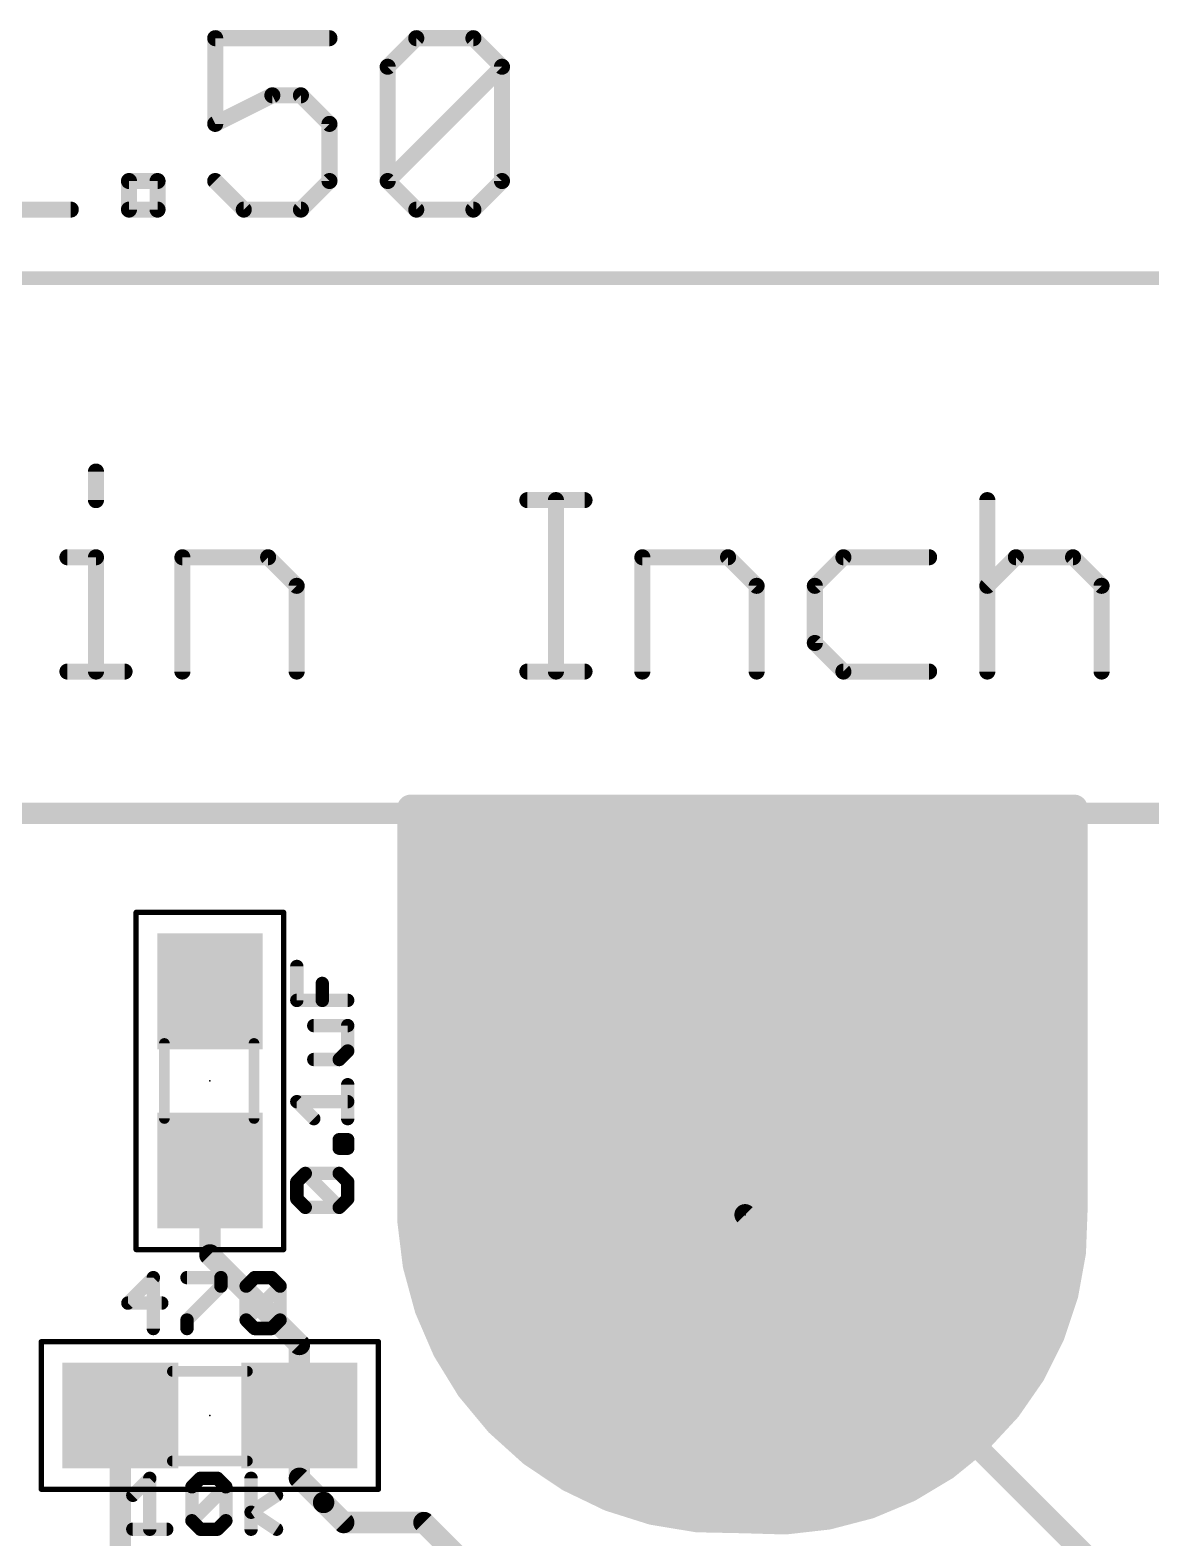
# Model space of a CAD drawing. Extents: x -41 to 92, y -75 to 33.
# Drawn here: x 17.34 to 27.98, y 18.52 to 32.83 of the extents above; entities that cross this region are included whole.
import ezdxf

# ---------------------------------------------------------------- set-up
doc = ezdxf.new("R2010")
doc.units = 0
for name, color, linetype in [('1', 12, 'CONTINUOUS'), ('16', 132, 'CONTINUOUS'), ('17', 110, 'CONTINUOUS'), ('20', 31, 'CONTINUOUS'), ('23', 53, 'CONTINUOUS'), ('27', 253, 'CONTINUOUS'), ('30', 253, 'CONTINUOUS'), ('39', 12, 'CONTINUOUS'), ('47', 253, 'CONTINUOUS'), ('51', 53, 'CONTINUOUS')]:
    doc.layers.add(name, color=color, linetype=linetype)

# ---------------------------------------------------------------- blocks, each defined once
blk = doc.blocks.new('RECT')
blk.add_solid([(-0.5, -0.5), (0.5, -0.5), (-0.5, 0.5), (0.5, 0.5)])
blk = doc.blocks.new('ROUNDP')
at = {"const_width": 0.5}
blk.add_lwpolyline([(0, -0.25, 1), (0, 0.25, 1), (0, -0.25)], format="xyb", dxfattribs=at)

msp = doc.modelspace()

# ---------------------------------------------------------------- linework, layer by layer
at = {"layer": '1'}
for points, const_width in [([(0, 25.4), (38.1, 25.4)], 0.2032), ([(27.178, 25.4), (21.082, 25.4)], 0.254), ([(21.082, 25.4), (21.082, 21.844)], 0.254), ([(27.178, 21.844), (27.178, 25.4)], 0.254), ([(21.082, 25.146), (27.178, 25.146)], 0.254), ([(21.082, 24.892), (27.178, 24.892)], 0.254), ([(21.082, 24.638), (27.178, 24.638)], 0.254), ([(21.082, 24.384), (27.178, 24.384)], 0.254), ([(21.082, 24.13), (27.178, 24.13)], 0.254), ([(21.082, 23.876), (27.178, 23.876)], 0.254), ([(21.082, 23.622), (27.178, 23.622)], 0.254), ([(21.082, 23.368), (27.178, 23.368)], 0.254), ([(21.082, 23.114), (27.178, 23.114)], 0.254), ([(21.082, 22.86), (27.178, 22.86)], 0.254), ([(21.082, 22.606), (27.178, 22.606)], 0.254), ([(21.082, 22.352), (27.178, 22.352)], 0.254), ([(21.082, 22.098), (27.178, 22.098)], 0.254), ([(19.05, 22.01), (19.05, 21.209)], 0.2032), ([(21.082, 21.844), (21.113, 21.4102)], 0.254), ([(21.082, 21.844), (27.178, 21.844)], 0.254), ([(24.13, 21.844), (24.13, 21.59)], 0.2032), ([(27.147, 21.4102), (27.178, 21.844)], 0.254), ([(21.1002, 21.59), (27.1598, 21.59)], 0.254), ([(24.13, 21.59), (28.5115, 17.2085)], 0.2032), ([(21.113, 21.4102), (21.2055, 20.9853)], 0.254), ([(27.0545, 20.9853), (27.147, 21.4102)], 0.254), ([(21.1292, 21.336), (27.1308, 21.336)], 0.254), ([(19.05, 21.209), (19.9, 20.359)], 0.2032), ([(21.1844, 21.082), (27.0756, 21.082)], 0.254), ([(21.2055, 20.9853), (21.3574, 20.5778)], 0.254), ([(26.9026, 20.5778), (27.0545, 20.9853)], 0.254), ([(21.2641, 20.828), (26.9959, 20.828)], 0.254), ([(21.3574, 20.5778), (21.5659, 20.1961)], 0.254), ([(21.3595, 20.574), (26.9005, 20.574)], 0.254), ([(26.6941, 20.1961), (26.9026, 20.5778)], 0.254), ([(19.9, 20.359), (19.9, 19.685)], 0.2032), ([(21.4982, 20.32), (26.7618, 20.32)], 0.254), ([(21.5659, 20.1961), (21.8265, 19.848)], 0.254), ([(26.4335, 19.848), (26.6941, 20.1961)], 0.254), ([(21.6633, 20.066), (26.5967, 20.066)], 0.254), ([(21.8265, 19.848), (22.134, 19.5405)], 0.254), ([(21.8625, 19.812), (26.3975, 19.812)], 0.254), ([(26.126, 19.5405), (26.4335, 19.848)], 0.254), ([(18.2, 19.685), (18.2, 17.78)], 0.2032), ([(19.9, 19.089), (19.9, 19.685)], 0.2032), ([(22.1165, 19.558), (26.1435, 19.558)], 0.254), ([(22.134, 19.5405), (22.4821, 19.2799)], 0.254), ([(25.7779, 19.2799), (26.126, 19.5405)], 0.254), ([(22.4499, 19.304), (25.8101, 19.304)], 0.254), ([(22.4821, 19.2799), (22.8638, 19.0714)], 0.254), ([(25.3962, 19.0714), (25.7779, 19.2799)], 0.254), ([(20.1295, 18.8595), (19.9, 19.089)], 0.2032), ([(20.1295, 18.8595), (19.9, 19.089)], 0.2032), ([(22.8638, 19.0714), (23.2713, 18.9195)], 0.254), ([(22.9213, 19.05), (25.3387, 19.05)], 0.254), ([(24.9887, 18.9195), (25.3962, 19.0714)], 0.254), ([(23.2713, 18.9195), (23.6962, 18.827)], 0.254), ([(24.5638, 18.827), (24.9887, 18.9195)], 0.254), ([(20.32, 18.669), (20.1295, 18.8595)], 0.2032), ([(23.6962, 18.827), (24.13, 18.796)], 0.254), ([(24.13, 18.796), (24.5638, 18.827)], 0.254), ([(21.082, 18.669), (20.32, 18.669)], 0.2032), ([(21.463, 18.288), (21.082, 18.669)], 0.2032)]:
    msp.add_lwpolyline(points, dxfattribs=dict(at, const_width=const_width))
for points, const_width in [([(21.082, 25.4635, 1), (21.082, 25.3365)], 0.127), ([(21.1455, 25.4, 1), (21.0185, 25.4)], 0.127), ([(27.2415, 25.4, 1), (27.1145, 25.4)], 0.127), ([(27.178, 25.3365, 1), (27.178, 25.4635)], 0.127), ([(21.082, 25.2095, 1), (21.082, 25.0825)], 0.127), ([(27.178, 25.0825, 1), (27.178, 25.2095)], 0.127), ([(21.082, 24.9555, 1), (21.082, 24.8285)], 0.127), ([(27.178, 24.8285, 1), (27.178, 24.9555)], 0.127), ([(21.082, 24.7015, 1), (21.082, 24.5745)], 0.127), ([(27.178, 24.5745, 1), (27.178, 24.7015)], 0.127), ([(21.082, 24.4475, 1), (21.082, 24.3205)], 0.127), ([(27.178, 24.3205, 1), (27.178, 24.4475)], 0.127), ([(21.082, 24.1935, 1), (21.082, 24.0665)], 0.127), ([(27.178, 24.0665, 1), (27.178, 24.1935)], 0.127), ([(21.082, 23.9395, 1), (21.082, 23.8125)], 0.127), ([(27.178, 23.8125, 1), (27.178, 23.9395)], 0.127), ([(21.082, 23.6855, 1), (21.082, 23.5585)], 0.127), ([(27.178, 23.5585, 1), (27.178, 23.6855)], 0.127), ([(21.082, 23.4315, 1), (21.082, 23.3045)], 0.127), ([(27.178, 23.3045, 1), (27.178, 23.4315)], 0.127), ([(21.082, 23.1775, 1), (21.082, 23.0505)], 0.127), ([(27.178, 23.0505, 1), (27.178, 23.1775)], 0.127), ([(21.082, 22.9235, 1), (21.082, 22.7965)], 0.127), ([(27.178, 22.7965, 1), (27.178, 22.9235)], 0.127), ([(21.082, 22.6695, 1), (21.082, 22.5425)], 0.127), ([(27.178, 22.5425, 1), (27.178, 22.6695)], 0.127), ([(21.082, 22.4155, 1), (21.082, 22.2885)], 0.127), ([(27.178, 22.2885, 1), (27.178, 22.4155)], 0.127), ([(21.082, 22.1615, 1), (21.082, 22.0345)], 0.127), ([(27.178, 22.0345, 1), (27.178, 22.1615)], 0.127), ([(19.1008, 22.01, 1), (18.9992, 22.01)], 0.1016), ([(21.1453, 21.8485, 1), (21.0187, 21.8395)], 0.127), ([(21.082, 21.9075, 1), (21.082, 21.7805)], 0.127), ([(21.0185, 21.844, 1), (21.1455, 21.844)], 0.127), ([(24.1808, 21.844, 1), (24.0792, 21.844)], 0.1016), ([(27.1145, 21.844, 1), (27.2415, 21.844)], 0.127), ([(27.2413, 21.8395, 1), (27.1147, 21.8485)], 0.127), ([(27.178, 21.7805, 1), (27.178, 21.9075)], 0.127), ([(21.1002, 21.6535, 1), (21.1002, 21.5265)], 0.127), ([(24.1659, 21.6259, 1), (24.0941, 21.5541)], 0.1016), ([(24.0792, 21.59, 1), (24.1808, 21.59)], 0.1016), ([(27.1598, 21.5265, 1), (27.1598, 21.6535)], 0.127), ([(21.1751, 21.4237, 1), (21.051, 21.3967)], 0.127), ([(21.0497, 21.4057, 1), (21.1764, 21.4148)], 0.127), ([(27.0836, 21.4148, 1), (27.2103, 21.4057)], 0.127), ([(27.209, 21.3967, 1), (27.0849, 21.4237)], 0.127), ([(21.1292, 21.3995, 1), (21.1292, 21.2725)], 0.127), ([(27.1308, 21.2725, 1), (27.1308, 21.3995)], 0.127), ([(19.0859, 21.2449, 1), (19.0141, 21.1731)], 0.1016), ([(18.9992, 21.209, 1), (19.1008, 21.209)], 0.1016), ([(21.1844, 21.1455, 1), (21.1844, 21.0185)], 0.127), ([(27.0756, 21.0185, 1), (27.0756, 21.1455)], 0.127), ([(21.265, 21.0075, 1), (21.146, 20.9631)], 0.127), ([(21.1434, 20.9718, 1), (21.2675, 20.9988)], 0.127), ([(26.9925, 20.9988, 1), (27.1166, 20.9718)], 0.127), ([(27.114, 20.9631, 1), (26.995, 21.0075)], 0.127), ([(21.2641, 20.8915, 1), (21.2641, 20.7645)], 0.127), ([(26.9959, 20.7645, 1), (26.9959, 20.8915)], 0.127), ([(21.4132, 20.6082, 1), (21.3017, 20.5474)], 0.127), ([(21.3595, 20.6375, 1), (21.3595, 20.5105)], 0.127), ([(21.2979, 20.5556, 1), (21.4169, 20.6)], 0.127), ([(26.8431, 20.6, 1), (26.9621, 20.5556)], 0.127), ([(26.9583, 20.5474, 1), (26.8468, 20.6082)], 0.127), ([(26.9005, 20.5105, 1), (26.9005, 20.6375)], 0.127), ([(19.9508, 20.359, 1), (19.8492, 20.359)], 0.1016), ([(19.8641, 20.3231, 1), (19.9359, 20.3949)], 0.1016), ([(21.4982, 20.3835, 1), (21.4982, 20.2565)], 0.127), ([(21.6167, 20.2342, 1), (21.515, 20.1581)], 0.127), ([(26.745, 20.1581, 1), (26.6433, 20.2342)], 0.127), ([(26.7618, 20.2565, 1), (26.7618, 20.3835)], 0.127), ([(21.5101, 20.1657, 1), (21.6216, 20.2266)], 0.127), ([(21.6633, 20.1295, 1), (21.6633, 20.0025)], 0.127), ([(26.5967, 20.0025, 1), (26.5967, 20.1295)], 0.127), ([(26.6384, 20.2266, 1), (26.7499, 20.1657)], 0.127), ([(21.8714, 19.8929, 1), (21.7816, 19.8031)], 0.127), ([(21.7756, 19.8099, 1), (21.8773, 19.886)], 0.127), ([(21.8625, 19.8755, 1), (21.8625, 19.7485)], 0.127), ([(26.3827, 19.886, 1), (26.4844, 19.8099)], 0.127), ([(26.4784, 19.8031, 1), (26.3886, 19.8929)], 0.127), ([(26.3975, 19.7485, 1), (26.3975, 19.8755)], 0.127), ([(18.2508, 19.685, 1), (18.1492, 19.685)], 0.1016), ([(19.9508, 19.685, 1), (19.8492, 19.685)], 0.1016), ([(19.8492, 19.685, 1), (19.9508, 19.685)], 0.1016), ([(22.1165, 19.6215, 1), (22.1165, 19.4945)], 0.127), ([(22.172, 19.5913, 1), (22.0959, 19.4896)], 0.127), ([(22.0891, 19.4956, 1), (22.1789, 19.5854)], 0.127), ([(26.0811, 19.5854, 1), (26.1709, 19.4956)], 0.127), ([(26.1641, 19.4896, 1), (26.088, 19.5913)], 0.127), ([(26.1435, 19.4945, 1), (26.1435, 19.6215)], 0.127), ([(22.4499, 19.3675, 1), (22.4499, 19.2405)], 0.127), ([(22.5126, 19.3356, 1), (22.4517, 19.2241)], 0.127), ([(22.4441, 19.229, 1), (22.5202, 19.3307)], 0.127), ([(25.7398, 19.3307, 1), (25.8159, 19.229)], 0.127), ([(25.8083, 19.2241, 1), (25.7474, 19.3356)], 0.127), ([(25.8101, 19.2405, 1), (25.8101, 19.3675)], 0.127), ([(19.9359, 19.1249, 1), (19.8641, 19.0531)], 0.1016), ([(19.9359, 19.1249, 1), (19.8641, 19.0531)], 0.1016), ([(22.886, 19.1309, 1), (22.8416, 19.0119)], 0.127), ([(22.8334, 19.0157, 1), (22.8942, 19.1272)], 0.127), ([(22.9213, 19.1135, 1), (22.9213, 18.9865)], 0.127), ([(25.3658, 19.1272, 1), (25.4266, 19.0157)], 0.127), ([(25.3387, 18.9865, 1), (25.3387, 19.1135)], 0.127), ([(25.4184, 19.0119, 1), (25.374, 19.1309)], 0.127), ([(19.8492, 19.089, 1), (19.9508, 19.089)], 0.1016), ([(23.2848, 18.9815, 1), (23.2578, 18.8574)], 0.127), ([(23.2491, 18.86, 1), (23.2935, 18.979)], 0.127), ([(24.9665, 18.979, 1), (25.0109, 18.86)], 0.127), ([(25.0022, 18.8574, 1), (24.9752, 18.9815)], 0.127), ([(20.1654, 18.8954, 1), (20.0936, 18.8236)], 0.1016), ([(20.0936, 18.8236, 1), (20.1654, 18.8954)], 0.1016), ([(20.0936, 18.8236, 1), (20.1654, 18.8954)], 0.1016), ([(23.7008, 18.8904, 1), (23.6917, 18.7637)], 0.127), ([(23.6827, 18.765, 1), (23.7097, 18.8891)], 0.127), ([(24.1255, 18.8593, 1), (24.1345, 18.7327)], 0.127), ([(24.1255, 18.7327, 1), (24.1345, 18.8593)], 0.127), ([(24.5503, 18.8891, 1), (24.5773, 18.765)], 0.127), ([(24.5683, 18.7637, 1), (24.5592, 18.8904)], 0.127), ([(20.32, 18.7198, 1), (20.32, 18.6182)], 0.1016), ([(20.2841, 18.6331, 1), (20.3559, 18.7049)], 0.1016), ([(21.1179, 18.7049, 1), (21.0461, 18.6331)], 0.1016), ([(21.082, 18.6182, 1), (21.082, 18.7198)], 0.1016)]:
    msp.add_lwpolyline(points, format="xyb", dxfattribs=dict(at, const_width=const_width))
at = {"layer": '16'}
for points, const_width in [([(0, 25.4), (38.1, 25.4)], 0.2032), ([(27.178, 25.4), (21.082, 25.4)], 0.254), ([(21.082, 25.4), (21.082, 21.844)], 0.254), ([(27.178, 21.844), (27.178, 25.4)], 0.254), ([(21.082, 25.146), (27.178, 25.146)], 0.254), ([(21.082, 24.892), (27.178, 24.892)], 0.254), ([(21.082, 24.638), (27.178, 24.638)], 0.254), ([(21.082, 24.384), (27.178, 24.384)], 0.254), ([(21.082, 24.13), (27.178, 24.13)], 0.254), ([(21.082, 23.876), (27.178, 23.876)], 0.254), ([(21.082, 23.622), (27.178, 23.622)], 0.254), ([(21.082, 23.368), (27.178, 23.368)], 0.254), ([(21.082, 23.114), (27.178, 23.114)], 0.254), ([(21.082, 22.86), (27.178, 22.86)], 0.254), ([(21.082, 22.606), (27.178, 22.606)], 0.254), ([(21.082, 22.352), (27.178, 22.352)], 0.254), ([(21.082, 22.098), (27.178, 22.098)], 0.254), ([(21.082, 21.844), (21.113, 21.4102)], 0.254), ([(21.082, 21.844), (27.178, 21.844)], 0.254), ([(27.147, 21.4102), (27.178, 21.844)], 0.254), ([(21.1002, 21.59), (27.1598, 21.59)], 0.254), ([(21.113, 21.4102), (21.2055, 20.9853)], 0.254), ([(27.0545, 20.9853), (27.147, 21.4102)], 0.254), ([(21.1292, 21.336), (27.1308, 21.336)], 0.254), ([(21.1844, 21.082), (27.0756, 21.082)], 0.254), ([(21.2055, 20.9853), (21.3574, 20.5778)], 0.254), ([(26.9026, 20.5778), (27.0545, 20.9853)], 0.254), ([(21.2641, 20.828), (26.9959, 20.828)], 0.254), ([(21.3574, 20.5778), (21.5659, 20.1961)], 0.254), ([(21.3595, 20.574), (26.9005, 20.574)], 0.254), ([(26.6941, 20.1961), (26.9026, 20.5778)], 0.254), ([(21.4982, 20.32), (26.7618, 20.32)], 0.254), ([(21.5659, 20.1961), (21.8265, 19.848)], 0.254), ([(26.4335, 19.848), (26.6941, 20.1961)], 0.254), ([(21.6633, 20.066), (26.5967, 20.066)], 0.254), ([(21.8265, 19.848), (22.134, 19.5405)], 0.254), ([(21.8625, 19.812), (26.3975, 19.812)], 0.254), ([(26.126, 19.5405), (26.4335, 19.848)], 0.254), ([(22.1165, 19.558), (26.1435, 19.558)], 0.254), ([(22.134, 19.5405), (22.4821, 19.2799)], 0.254), ([(25.7779, 19.2799), (26.126, 19.5405)], 0.254), ([(22.4499, 19.304), (25.8101, 19.304)], 0.254), ([(22.4821, 19.2799), (22.8638, 19.0714)], 0.254), ([(25.3962, 19.0714), (25.7779, 19.2799)], 0.254), ([(22.8638, 19.0714), (23.2713, 18.9195)], 0.254), ([(22.9213, 19.05), (25.3387, 19.05)], 0.254), ([(24.9887, 18.9195), (25.3962, 19.0714)], 0.254), ([(23.2713, 18.9195), (23.6962, 18.827)], 0.254), ([(24.5638, 18.827), (24.9887, 18.9195)], 0.254), ([(23.6962, 18.827), (24.13, 18.796)], 0.254), ([(24.13, 18.796), (24.5638, 18.827)], 0.254)]:
    msp.add_lwpolyline(points, dxfattribs=dict(at, const_width=const_width))
at = {"layer": '16', "const_width": 0.127}
for points in [[(21.082, 25.4635, 1), (21.082, 25.3365)], [(21.1455, 25.4, 1), (21.0185, 25.4)], [(27.2415, 25.4, 1), (27.1145, 25.4)], [(27.178, 25.3365, 1), (27.178, 25.4635)], [(21.082, 25.2095, 1), (21.082, 25.0825)], [(27.178, 25.0825, 1), (27.178, 25.2095)], [(21.082, 24.9555, 1), (21.082, 24.8285)], [(27.178, 24.8285, 1), (27.178, 24.9555)], [(21.082, 24.7015, 1), (21.082, 24.5745)], [(27.178, 24.5745, 1), (27.178, 24.7015)], [(21.082, 24.4475, 1), (21.082, 24.3205)], [(27.178, 24.3205, 1), (27.178, 24.4475)], [(21.082, 24.1935, 1), (21.082, 24.0665)], [(27.178, 24.0665, 1), (27.178, 24.1935)], [(21.082, 23.9395, 1), (21.082, 23.8125)], [(27.178, 23.8125, 1), (27.178, 23.9395)], [(21.082, 23.6855, 1), (21.082, 23.5585)], [(27.178, 23.5585, 1), (27.178, 23.6855)], [(21.082, 23.4315, 1), (21.082, 23.3045)], [(27.178, 23.3045, 1), (27.178, 23.4315)], [(21.082, 23.1775, 1), (21.082, 23.0505)], [(27.178, 23.0505, 1), (27.178, 23.1775)], [(21.082, 22.9235, 1), (21.082, 22.7965)], [(27.178, 22.7965, 1), (27.178, 22.9235)], [(21.082, 22.6695, 1), (21.082, 22.5425)], [(27.178, 22.5425, 1), (27.178, 22.6695)], [(21.082, 22.4155, 1), (21.082, 22.2885)], [(27.178, 22.2885, 1), (27.178, 22.4155)], [(21.082, 22.1615, 1), (21.082, 22.0345)], [(27.178, 22.0345, 1), (27.178, 22.1615)], [(21.1453, 21.8485, 1), (21.0187, 21.8395)], [(21.082, 21.9075, 1), (21.082, 21.7805)], [(21.0185, 21.844, 1), (21.1455, 21.844)], [(27.1145, 21.844, 1), (27.2415, 21.844)], [(27.2413, 21.8395, 1), (27.1147, 21.8485)], [(27.178, 21.7805, 1), (27.178, 21.9075)], [(21.1002, 21.6535, 1), (21.1002, 21.5265)], [(27.1598, 21.5265, 1), (27.1598, 21.6535)], [(21.1751, 21.4237, 1), (21.051, 21.3967)], [(21.0497, 21.4057, 1), (21.1764, 21.4148)], [(27.0836, 21.4148, 1), (27.2103, 21.4057)], [(27.209, 21.3967, 1), (27.0849, 21.4237)], [(21.1292, 21.3995, 1), (21.1292, 21.2725)], [(27.1308, 21.2725, 1), (27.1308, 21.3995)], [(21.1844, 21.1455, 1), (21.1844, 21.0185)], [(27.0756, 21.0185, 1), (27.0756, 21.1455)], [(21.265, 21.0075, 1), (21.146, 20.9631)], [(21.1434, 20.9718, 1), (21.2675, 20.9988)], [(26.9925, 20.9988, 1), (27.1166, 20.9718)], [(27.114, 20.9631, 1), (26.995, 21.0075)], [(21.2641, 20.8915, 1), (21.2641, 20.7645)], [(26.9959, 20.7645, 1), (26.9959, 20.8915)], [(21.4132, 20.6082, 1), (21.3017, 20.5474)], [(21.3595, 20.6375, 1), (21.3595, 20.5105)], [(21.2979, 20.5556, 1), (21.4169, 20.6)], [(26.8431, 20.6, 1), (26.9621, 20.5556)], [(26.9583, 20.5474, 1), (26.8468, 20.6082)], [(26.9005, 20.5105, 1), (26.9005, 20.6375)], [(21.4982, 20.3835, 1), (21.4982, 20.2565)], [(21.6167, 20.2342, 1), (21.515, 20.1581)], [(26.745, 20.1581, 1), (26.6433, 20.2342)], [(26.7618, 20.2565, 1), (26.7618, 20.3835)], [(21.5101, 20.1657, 1), (21.6216, 20.2266)], [(21.6633, 20.1295, 1), (21.6633, 20.0025)], [(26.5967, 20.0025, 1), (26.5967, 20.1295)], [(26.6384, 20.2266, 1), (26.7499, 20.1657)], [(21.8714, 19.8929, 1), (21.7816, 19.8031)], [(21.7756, 19.8099, 1), (21.8773, 19.886)], [(21.8625, 19.8755, 1), (21.8625, 19.7485)], [(26.3827, 19.886, 1), (26.4844, 19.8099)], [(26.4784, 19.8031, 1), (26.3886, 19.8929)], [(26.3975, 19.7485, 1), (26.3975, 19.8755)], [(22.1165, 19.6215, 1), (22.1165, 19.4945)], [(22.172, 19.5913, 1), (22.0959, 19.4896)], [(22.0891, 19.4956, 1), (22.1789, 19.5854)], [(26.0811, 19.5854, 1), (26.1709, 19.4956)], [(26.1641, 19.4896, 1), (26.088, 19.5913)], [(26.1435, 19.4945, 1), (26.1435, 19.6215)], [(22.4499, 19.3675, 1), (22.4499, 19.2405)], [(22.5126, 19.3356, 1), (22.4517, 19.2241)], [(22.4441, 19.229, 1), (22.5202, 19.3307)], [(25.7398, 19.3307, 1), (25.8159, 19.229)], [(25.8083, 19.2241, 1), (25.7474, 19.3356)], [(25.8101, 19.2405, 1), (25.8101, 19.3675)], [(22.886, 19.1309, 1), (22.8416, 19.0119)], [(22.8334, 19.0157, 1), (22.8942, 19.1272)], [(22.9213, 19.1135, 1), (22.9213, 18.9865)], [(25.3658, 19.1272, 1), (25.4266, 19.0157)], [(25.3387, 18.9865, 1), (25.3387, 19.1135)], [(25.4184, 19.0119, 1), (25.374, 19.1309)], [(23.2848, 18.9815, 1), (23.2578, 18.8574)], [(23.2491, 18.86, 1), (23.2935, 18.979)], [(24.9665, 18.979, 1), (25.0109, 18.86)], [(25.0022, 18.8574, 1), (24.9752, 18.9815)], [(23.7008, 18.8904, 1), (23.6917, 18.7637)], [(23.6827, 18.765, 1), (23.7097, 18.8891)], [(24.1255, 18.8593, 1), (24.1345, 18.7327)], [(24.1255, 18.7327, 1), (24.1345, 18.8593)], [(24.5503, 18.8891, 1), (24.5773, 18.765)], [(24.5683, 18.7637, 1), (24.5592, 18.8904)]]:
    msp.add_lwpolyline(points, format="xyb", dxfattribs=at)
at = {"layer": '20', "const_width": 0.2032}
msp.add_lwpolyline([(38.1, 25.4), (0, 25.4)], dxfattribs=at)
at = {"layer": '23'}
for p in [(19.05, 22.86), (24.13, 21.59), (19.05, 19.685)]:
    msp.add_point(p, dxfattribs=at)
at = {"layer": '27', "const_width": 0.127}
for points in [[(19.8751, 23.6251), (19.8751, 23.9471)], [(20.1166, 23.6251), (20.1166, 23.7861)], [(20.3581, 23.6251), (19.8751, 23.6251)], [(20.3581, 23.3858), (20.0361, 23.3858)], [(20.3581, 23.1443), (20.3581, 23.3858)], [(20.2776, 23.0638), (20.3581, 23.1443)], [(20.0361, 23.0638), (20.2776, 23.0638)], [(20.3581, 22.5025), (20.3581, 22.8245)], [(20.0361, 22.5025), (19.8751, 22.6635)], [(19.8751, 22.6635), (20.3581, 22.6635)], [(20.2776, 22.2219), (20.2776, 22.3024)], [(20.2776, 22.3024), (20.3581, 22.3024)], [(20.3581, 22.3024), (20.3581, 22.2219)], [(20.3581, 22.2219), (20.2776, 22.2219)], [(19.8751, 21.9021), (19.9556, 21.9826)], [(19.9556, 21.9826), (20.2776, 21.9826)], [(20.2776, 21.6606), (19.9556, 21.9826)], [(20.2776, 21.9826), (20.3581, 21.9021)], [(19.8751, 21.7411), (19.8751, 21.9021)], [(20.3581, 21.9021), (20.3581, 21.7411)], [(19.9556, 21.6606), (19.8751, 21.7411)], [(20.3581, 21.7411), (20.2776, 21.6606)], [(20.2776, 21.6606), (19.9556, 21.6606)], [(18.513, 20.9935), (18.2715, 20.752)], [(18.513, 20.5105), (18.513, 20.9935)], [(18.8328, 20.9935), (19.1548, 20.9935)], [(19.1548, 20.9935), (19.1548, 20.913)], [(19.3941, 20.913), (19.4747, 20.9935)], [(19.4747, 20.9935), (19.6357, 20.9935)], [(19.6357, 20.9935), (19.7162, 20.913)], [(19.1548, 20.913), (18.8328, 20.591)], [(19.3941, 20.591), (19.3941, 20.913)], [(19.3941, 20.591), (19.7162, 20.913)], [(19.7162, 20.913), (19.7162, 20.591)], [(18.2715, 20.752), (18.5935, 20.752)], [(18.8328, 20.591), (18.8328, 20.5105)], [(19.4747, 20.5105), (19.3941, 20.591)], [(19.7162, 20.591), (19.6357, 20.5105)], [(19.6357, 20.5105), (19.4747, 20.5105)], [(18.3183, 18.9275), (18.4793, 19.0885)], [(18.4793, 19.0885), (18.4793, 18.6055)], [(18.8796, 19.008), (18.9601, 19.0885)], [(18.8796, 18.686), (18.8796, 19.008)], [(18.8796, 18.686), (19.2016, 19.008)], [(18.9601, 19.0885), (19.1211, 19.0885)], [(19.1211, 19.0885), (19.2016, 19.008)], [(19.2016, 19.008), (19.2016, 18.686)], [(19.4409, 18.6055), (19.4409, 19.0885)], [(19.4409, 18.7665), (19.6824, 18.9275)], [(18.9601, 18.6055), (18.8796, 18.686)], [(19.2016, 18.686), (19.1211, 18.6055)], [(19.6824, 18.6055), (19.4409, 18.7665)], [(18.3183, 18.6055), (18.6403, 18.6055)], [(19.1211, 18.6055), (18.9601, 18.6055)]]:
    msp.add_lwpolyline(points, dxfattribs=at)
at = {"layer": '27', "const_width": 0.0635}
for points in [[(19.9068, 23.9471, 1), (19.8433, 23.9471)], [(20.1483, 23.7861, 1), (20.0848, 23.7861)], [(19.8751, 23.6569, 1), (19.8751, 23.5934)], [(19.8433, 23.6251, 1), (19.9068, 23.6251)], [(20.0848, 23.6251, 1), (20.1483, 23.6251)], [(20.3581, 23.5934, 1), (20.3581, 23.6569)], [(20.0361, 23.4176, 1), (20.0361, 23.3541)], [(20.3898, 23.3858, 1), (20.3264, 23.3858)], [(20.3581, 23.3541, 1), (20.3581, 23.4176)], [(20.3806, 23.1219, 1), (20.3356, 23.1668)], [(20.0361, 23.0956, 1), (20.0361, 23.0321)], [(20.2551, 23.0863, 1), (20.3001, 23.0414)], [(20.2776, 23.0321, 1), (20.2776, 23.0956)], [(20.3264, 23.1443, 1), (20.3898, 23.1443)], [(20.3898, 22.8245, 1), (20.3264, 22.8245)], [(19.8751, 22.6953, 1), (19.8751, 22.6318)], [(19.8975, 22.686, 1), (19.8526, 22.6411)], [(20.3581, 22.6318, 1), (20.3581, 22.6953)], [(20.0136, 22.4801, 1), (20.0585, 22.525)], [(20.3264, 22.5025, 1), (20.3898, 22.5025)], [(20.2776, 22.3341, 1), (20.2776, 22.2706)], [(20.3093, 22.3024, 1), (20.2459, 22.3024)], [(20.3898, 22.3024, 1), (20.3264, 22.3024)], [(20.3581, 22.2706, 1), (20.3581, 22.3341)], [(20.2776, 22.2536, 1), (20.2776, 22.1901)], [(20.2459, 22.2219, 1), (20.3093, 22.2219)], [(20.3264, 22.2219, 1), (20.3898, 22.2219)], [(20.3581, 22.1901, 1), (20.3581, 22.2536)], [(19.9556, 22.0143, 1), (19.9556, 21.9508)], [(19.978, 22.005, 1), (19.9331, 21.9601)], [(19.978, 21.9601, 1), (19.9331, 22.005)], [(20.3001, 22.005, 1), (20.2551, 21.9601)], [(20.2776, 21.9508, 1), (20.2776, 22.0143)], [(19.9068, 21.9021, 1), (19.8433, 21.9021)], [(19.8526, 21.9245, 1), (19.8975, 21.8796)], [(20.3898, 21.9021, 1), (20.3264, 21.9021)], [(20.3356, 21.8796, 1), (20.3806, 21.9245)], [(19.8975, 21.7635, 1), (19.8526, 21.7186)], [(19.8433, 21.7411, 1), (19.9068, 21.7411)], [(20.3264, 21.7411, 1), (20.3898, 21.7411)], [(20.3806, 21.7186, 1), (20.3356, 21.7635)], [(19.9556, 21.6923, 1), (19.9556, 21.6288)], [(19.9331, 21.6381, 1), (19.978, 21.683)], [(20.2551, 21.683, 1), (20.3001, 21.6381)], [(20.2551, 21.6381, 1), (20.3001, 21.683)], [(20.2776, 21.6288, 1), (20.2776, 21.6923)], [(18.5448, 20.9935, 1), (18.4813, 20.9935)], [(18.5355, 20.9711, 1), (18.4906, 21.016)], [(18.8328, 21.0253, 1), (18.8328, 20.9618)], [(19.1866, 20.9935, 1), (19.1231, 20.9935)], [(19.1548, 20.9618, 1), (19.1548, 21.0253)], [(19.4747, 21.0253, 1), (19.4747, 20.9618)], [(19.4971, 20.9711, 1), (19.4522, 21.016)], [(19.6581, 21.016, 1), (19.6132, 20.9711)], [(19.6357, 20.9618, 1), (19.6357, 21.0253)], [(19.1231, 20.913, 1), (19.1866, 20.913)], [(19.1773, 20.8906, 1), (19.1324, 20.9355)], [(19.4259, 20.913, 1), (19.3624, 20.913)], [(19.3717, 20.9355, 1), (19.4166, 20.8906)], [(19.7479, 20.913, 1), (19.6844, 20.913)], [(19.7386, 20.8906, 1), (19.6937, 20.9355)], [(19.6937, 20.8906, 1), (19.7386, 20.9355)], [(18.2715, 20.7838, 1), (18.2715, 20.7203)], [(18.2491, 20.7745, 1), (18.294, 20.7296)], [(18.5935, 20.7203, 1), (18.5935, 20.7838)], [(18.8104, 20.6135, 1), (18.8553, 20.5685)], [(18.8646, 20.591, 1), (18.8011, 20.591)], [(19.4166, 20.6135, 1), (19.3717, 20.5685)], [(19.3717, 20.6135, 1), (19.4166, 20.5685)], [(19.3624, 20.591, 1), (19.4259, 20.591)], [(19.6844, 20.591, 1), (19.7479, 20.591)], [(19.7386, 20.5685, 1), (19.6937, 20.6135)], [(18.4813, 20.5105, 1), (18.5448, 20.5105)], [(18.8011, 20.5105, 1), (18.8646, 20.5105)], [(19.4747, 20.5422, 1), (19.4747, 20.4788)], [(19.4522, 20.488, 1), (19.4971, 20.533)], [(19.6132, 20.533, 1), (19.6581, 20.488)], [(19.6357, 20.4788, 1), (19.6357, 20.5422)], [(18.5111, 19.0885, 1), (18.4476, 19.0885)], [(18.5018, 19.0661, 1), (18.4569, 19.111)], [(18.9114, 19.008, 1), (18.8479, 19.008)], [(18.8572, 19.0305, 1), (18.9021, 18.9856)], [(18.9601, 19.1203, 1), (18.9601, 19.0568)], [(18.9826, 19.0661, 1), (18.9377, 19.111)], [(19.1436, 19.111, 1), (19.0987, 19.0661)], [(19.1211, 19.0568, 1), (19.1211, 19.1203)], [(19.2334, 19.008, 1), (19.1699, 19.008)], [(19.2241, 18.9856, 1), (19.1792, 19.0305)], [(19.1792, 18.9856, 1), (19.2241, 19.0305)], [(19.4727, 19.0885, 1), (19.4092, 19.0885)], [(18.2959, 18.95, 1), (18.3408, 18.9051)], [(19.7, 18.9011, 1), (19.6648, 18.9539)], [(18.9021, 18.7085, 1), (18.8572, 18.6635)], [(19.2241, 18.6635, 1), (19.1792, 18.7085)], [(19.4585, 18.7929, 1), (19.4233, 18.7401)], [(19.4233, 18.7929, 1), (19.4585, 18.7401)], [(18.3183, 18.6372, 1), (18.3183, 18.5738)], [(18.4476, 18.6055, 1), (18.5111, 18.6055)], [(18.6403, 18.5738, 1), (18.6403, 18.6372)], [(18.8572, 18.7085, 1), (18.9021, 18.6635)], [(18.8479, 18.686, 1), (18.9114, 18.686)], [(18.9601, 18.6372, 1), (18.9601, 18.5738)], [(18.9377, 18.583, 1), (18.9826, 18.628)], [(19.0987, 18.628, 1), (19.1436, 18.583)], [(19.1211, 18.5738, 1), (19.1211, 18.6372)], [(19.1699, 18.686, 1), (19.2334, 18.686)], [(19.4092, 18.6055, 1), (19.4727, 18.6055)], [(19.6648, 18.5791, 1), (19.7, 18.6319)]]:
    msp.add_lwpolyline(points, format="xyb", dxfattribs=at)
at = {"layer": '30', "const_width": 0.254}
for points in [[(20.955, 25.4508), (27.2542, 25.4508)], [(20.955, 21.5392), (20.955, 25.4508)], [(20.955, 25.4), (27.2542, 25.4)], [(27.2542, 25.4508), (27.2542, 21.6408)], [(20.955, 25.146), (27.2542, 25.146)], [(20.955, 24.892), (27.2542, 24.892)], [(20.955, 24.638), (27.2542, 24.638)], [(20.955, 24.384), (27.2542, 24.384)], [(20.955, 24.13), (27.2542, 24.13)], [(20.955, 23.876), (27.2542, 23.876)], [(20.955, 23.622), (27.2542, 23.622)], [(20.955, 23.368), (27.2542, 23.368)], [(20.955, 23.114), (27.2542, 23.114)], [(20.955, 22.86), (27.2542, 22.86)], [(20.955, 22.606), (27.2542, 22.606)], [(20.955, 22.352), (27.2542, 22.352)], [(20.955, 22.098), (27.2542, 22.098)], [(20.955, 21.844), (27.2542, 21.844)], [(27.2542, 21.6408), (27.2389, 21.2346)], [(20.955, 21.59), (27.2523, 21.59)], [(21.0072, 21.1142), (20.955, 21.5392)], [(20.98, 21.336), (27.2427, 21.336)], [(27.2389, 21.2346), (27.1662, 20.8346)], [(21.1193, 20.701), (21.0072, 21.1142)], [(21.0159, 21.082), (27.2111, 21.082)], [(21.0849, 20.828), (27.164, 20.828)], [(27.1662, 20.8346), (27.0376, 20.4489)], [(21.2892, 20.3079), (21.1193, 20.701)], [(21.1742, 20.574), (27.0793, 20.574)], [(27.0376, 20.4489), (26.8558, 20.0853)], [(21.2839, 20.32), (26.9732, 20.32)], [(21.5132, 19.943), (21.2892, 20.3079)], [(21.4377, 20.066), (26.8424, 20.066)], [(26.8558, 20.0853), (26.6243, 19.7511)], [(21.7869, 19.6137), (21.5132, 19.943)], [(21.622, 19.812), (26.6665, 19.812)], [(26.6243, 19.7511), (26.3479, 19.453)], [(22.1046, 19.3267), (21.7869, 19.6137)], [(21.8485, 19.558), (26.4453, 19.558)], [(26.3479, 19.453), (26.0321, 19.197)], [(22.46, 19.0878), (22.1046, 19.3267)], [(22.1384, 19.304), (26.164, 19.304)], [(26.0321, 19.197), (25.6832, 18.9883)], [(22.8457, 18.9019), (22.46, 19.0878)], [(22.5385, 19.05), (25.7863, 19.05)], [(25.6832, 18.9883), (25.3083, 18.8311)], [(23.254, 18.7729), (22.8457, 18.9019)], [(23.1809, 18.796), (25.1736, 18.796)], [(23.6765, 18.7032), (23.254, 18.7729)], [(25.3083, 18.8311), (24.9149, 18.7285)], [(24.1046, 18.6944), (23.6765, 18.7032)], [(24.511, 18.6827), (24.1046, 18.6944)], [(24.9149, 18.7285), (24.511, 18.6827)]]:
    msp.add_lwpolyline(points, dxfattribs=at)
at = {"layer": '30', "const_width": 0.127}
for points in [[(20.955, 25.5143, 1), (20.955, 25.3873)], [(21.0185, 25.4508, 1), (20.8915, 25.4508)], [(20.955, 25.4635, 1), (20.955, 25.3365)], [(27.3177, 25.4508, 1), (27.1907, 25.4508)], [(27.2542, 25.3873, 1), (27.2542, 25.5143)], [(27.2542, 25.3365, 1), (27.2542, 25.4635)], [(20.955, 25.2095, 1), (20.955, 25.0825)], [(27.2542, 25.0825, 1), (27.2542, 25.2095)], [(20.955, 24.9555, 1), (20.955, 24.8285)], [(27.2542, 24.8285, 1), (27.2542, 24.9555)], [(20.955, 24.7015, 1), (20.955, 24.5745)], [(27.2542, 24.5745, 1), (27.2542, 24.7015)], [(20.955, 24.4475, 1), (20.955, 24.3205)], [(27.2542, 24.3205, 1), (27.2542, 24.4475)], [(20.955, 24.1935, 1), (20.955, 24.0665)], [(27.2542, 24.0665, 1), (27.2542, 24.1935)], [(20.955, 23.9395, 1), (20.955, 23.8125)], [(27.2542, 23.8125, 1), (27.2542, 23.9395)], [(20.955, 23.6855, 1), (20.955, 23.5585)], [(27.2542, 23.5585, 1), (27.2542, 23.6855)], [(20.955, 23.4315, 1), (20.955, 23.3045)], [(27.2542, 23.3045, 1), (27.2542, 23.4315)], [(20.955, 23.1775, 1), (20.955, 23.0505)], [(27.2542, 23.0505, 1), (27.2542, 23.1775)], [(20.955, 22.9235, 1), (20.955, 22.7965)], [(27.2542, 22.7965, 1), (27.2542, 22.9235)], [(20.955, 22.6695, 1), (20.955, 22.5425)], [(27.2542, 22.5425, 1), (27.2542, 22.6695)], [(20.955, 22.4155, 1), (20.955, 22.2885)], [(27.2542, 22.2885, 1), (27.2542, 22.4155)], [(20.955, 22.1615, 1), (20.955, 22.0345)], [(27.2542, 22.0345, 1), (27.2542, 22.1615)], [(20.955, 21.9075, 1), (20.955, 21.7805)], [(27.2542, 21.7805, 1), (27.2542, 21.9075)], [(27.3177, 21.6384, 1), (27.1907, 21.6432)], [(20.955, 21.6535, 1), (20.955, 21.5265)], [(21.018, 21.5469, 1), (20.892, 21.5315)], [(27.1907, 21.6408, 1), (27.3177, 21.6408)], [(27.2523, 21.5265, 1), (27.2523, 21.6535)], [(20.8915, 21.5392, 1), (21.0185, 21.5392)], [(20.98, 21.3995, 1), (20.98, 21.2725)], [(27.3013, 21.2232, 1), (27.1764, 21.2459)], [(27.2427, 21.2725, 1), (27.2427, 21.3995)], [(21.0685, 21.1308, 1), (20.9459, 21.0976)], [(20.9442, 21.1065, 1), (21.0702, 21.1219)], [(21.0159, 21.1455, 1), (21.0159, 21.0185)], [(27.1754, 21.237, 1), (27.3023, 21.2322)], [(27.2111, 21.0185, 1), (27.2111, 21.1455)], [(21.0849, 20.8915, 1), (21.0849, 20.7645)], [(27.1037, 20.8459, 1), (27.2287, 20.8232)], [(27.2264, 20.8145, 1), (27.1059, 20.8547)], [(27.164, 20.7645, 1), (27.164, 20.8915)], [(21.1776, 20.7261, 1), (21.0611, 20.6758)], [(21.0581, 20.6843, 1), (21.1806, 20.7176)], [(21.1742, 20.6375, 1), (21.1742, 20.5105)], [(27.0793, 20.5105, 1), (27.0793, 20.6375)], [(26.9774, 20.469, 1), (27.0979, 20.4288)], [(27.0944, 20.4205, 1), (26.9808, 20.4773)], [(21.2839, 20.3835, 1), (21.2839, 20.2565)], [(21.3433, 20.3411, 1), (21.235, 20.2747)], [(21.2309, 20.2827, 1), (21.3475, 20.3331)], [(26.9732, 20.2565, 1), (26.9732, 20.3835)], [(21.4377, 20.1295, 1), (21.4377, 20.0025)], [(26.908, 20.0491, 1), (26.8036, 20.1215)], [(26.8424, 20.0025, 1), (26.8424, 20.1295)], [(21.562, 19.9836, 1), (21.4644, 19.9024)], [(21.4591, 19.9098, 1), (21.5673, 19.9762)], [(26.799, 20.1137, 1), (26.9126, 20.0569)], [(21.622, 19.8755, 1), (21.622, 19.7485)], [(26.6665, 19.7485, 1), (26.6665, 19.8755)], [(26.5721, 19.7872, 1), (26.6765, 19.7149)], [(26.6709, 19.7079, 1), (26.5778, 19.7943)], [(21.8294, 19.6608, 1), (21.7443, 19.5666)], [(21.738, 19.5731, 1), (21.8357, 19.6543)], [(21.8485, 19.6215, 1), (21.8485, 19.4945)], [(26.4453, 19.4945, 1), (26.4453, 19.6215)], [(26.3013, 19.4962, 1), (26.3945, 19.4098)], [(26.3879, 19.4037, 1), (26.3079, 19.5023)], [(22.1401, 19.3794, 1), (22.0692, 19.274)], [(22.0621, 19.2795, 1), (22.1472, 19.3738)], [(22.1384, 19.3675, 1), (22.1384, 19.2405)], [(26.0647, 19.1425, 1), (25.9995, 19.2515)], [(26.164, 19.2405, 1), (26.164, 19.3675)], [(22.4876, 19.145, 1), (22.4324, 19.0306)], [(22.4246, 19.0351, 1), (22.4954, 19.1405)], [(22.5385, 19.1135, 1), (22.5385, 18.9865)], [(25.7863, 18.9865, 1), (25.7863, 19.1135)], [(25.9921, 19.2464, 1), (26.072, 19.1477)], [(25.6506, 19.0428, 1), (25.7158, 18.9338)], [(25.7077, 18.9298, 1), (25.6586, 19.0469)], [(22.8649, 18.9625, 1), (22.8266, 18.8414)], [(22.8182, 18.8447, 1), (22.8733, 18.9591)], [(23.1809, 18.8595, 1), (23.1809, 18.7325)], [(23.2643, 18.8355, 1), (23.2437, 18.7102)], [(23.2349, 18.7123, 1), (23.2732, 18.8334)], [(25.1736, 18.7325, 1), (25.1736, 18.8595)], [(25.2837, 18.8897, 1), (25.3328, 18.7726)], [(25.3243, 18.7697, 1), (25.2923, 18.8926)], [(23.6778, 18.7667, 1), (23.6752, 18.6397)], [(23.6662, 18.6406, 1), (23.6868, 18.7659)], [(24.1064, 18.7579, 1), (24.1028, 18.6309)], [(24.1033, 18.6309, 1), (24.1059, 18.7579)], [(24.5038, 18.7458, 1), (24.5181, 18.6196)], [(24.5091, 18.6192, 1), (24.5128, 18.7461)], [(24.8989, 18.79, 1), (24.9309, 18.6671)], [(24.9221, 18.6654, 1), (24.9077, 18.7916)]]:
    msp.add_lwpolyline(points, format="xyb", dxfattribs=at)
at = {"layer": '39', "const_width": 0.0508}
for points in [[(18.35, 21.26), (18.35, 24.46)], [(18.35, 24.46), (19.75, 24.46)], [(19.75, 24.46), (19.75, 21.26)], [(19.75, 21.26), (18.35, 21.26)], [(17.45, 18.985), (17.45, 20.385)], [(17.45, 20.385), (20.65, 20.385)], [(20.65, 20.385), (20.65, 18.985)], [(20.65, 18.985), (17.45, 18.985)]]:
    msp.add_lwpolyline(points, dxfattribs=at)
at = {"layer": '39', "const_width": 0.0254}
for points in [[(18.3627, 24.46, 1), (18.3373, 24.46)], [(18.35, 24.4727, 1), (18.35, 24.4473)], [(19.7627, 24.46, 1), (19.7373, 24.46)], [(19.75, 24.4473, 1), (19.75, 24.4727)], [(18.35, 21.2727, 1), (18.35, 21.2473)], [(18.3373, 21.26, 1), (18.3627, 21.26)], [(19.7373, 21.26, 1), (19.7627, 21.26)], [(19.75, 21.2473, 1), (19.75, 21.2727)], [(17.4627, 20.385, 1), (17.4373, 20.385)], [(17.45, 20.3977, 1), (17.45, 20.3723)], [(20.6627, 20.385, 1), (20.6373, 20.385)], [(20.65, 20.3723, 1), (20.65, 20.3977)], [(17.45, 18.9977, 1), (17.45, 18.9723)], [(17.4373, 18.985, 1), (17.4627, 18.985)], [(20.6373, 18.985, 1), (20.6627, 18.985)], [(20.65, 18.9723, 1), (20.65, 18.9977)]]:
    msp.add_lwpolyline(points, format="xyb", dxfattribs=at)
at = {"layer": '47'}
for points, const_width in [([(20.1852, 32.7577), (19.1005, 32.7577)], 0.1524), ([(19.1005, 32.7577), (19.1005, 31.9442)], 0.1524), ([(20.7377, 32.4865), (21.0089, 32.7577)], 0.1524), ([(21.0089, 32.7577), (21.5512, 32.7577)], 0.1524), ([(21.5512, 32.7577), (21.8224, 32.4865)], 0.1524), ([(20.7377, 31.4019), (20.7377, 32.4865)], 0.1524), ([(20.7377, 31.4019), (21.8224, 32.4865)], 0.1524), ([(21.8224, 32.4865), (21.8224, 31.4019)], 0.1524), ([(19.1005, 31.9442), (19.6429, 32.2154)], 0.1524), ([(19.6429, 32.2154), (19.914, 32.2154)], 0.1524), ([(19.914, 32.2154), (20.1852, 31.9442)], 0.1524), ([(20.1852, 31.9442), (20.1852, 31.4019)], 0.1524), ([(18.282, 31.1307), (18.282, 31.4019)], 0.1524), ([(18.282, 31.4019), (18.5531, 31.4019)], 0.1524), ([(18.5531, 31.4019), (18.5531, 31.1307)], 0.1524), ([(19.3717, 31.1307), (19.1005, 31.4019)], 0.1524), ([(20.1852, 31.4019), (19.914, 31.1307)], 0.1524), ([(21.0089, 31.1307), (20.7377, 31.4019)], 0.1524), ([(21.8224, 31.4019), (21.5512, 31.1307)], 0.1524), ([(16.6448, 31.1307), (17.7295, 31.1307)], 0.1524), ([(18.5531, 31.1307), (18.282, 31.1307)], 0.1524), ([(19.914, 31.1307), (19.3717, 31.1307)], 0.1524), ([(21.5512, 31.1307), (21.0089, 31.1307)], 0.1524), ([(0.065, 30.48), (38.035, 30.48)], 0.13), ([(17.9689, 28.6444), (17.9689, 28.3732)], 0.1524), ([(22.0634, 28.3732), (22.6058, 28.3732)], 0.1524), ([(22.3346, 26.7462), (22.3346, 28.3732)], 0.1524), ([(26.4292, 28.3732), (26.4292, 26.7462)], 0.1524), ([(17.6977, 27.8309), (17.9689, 27.8309)], 0.1524), ([(17.9689, 27.8309), (17.9689, 26.7462)], 0.1524), ([(18.7891, 26.7462), (18.7891, 27.8309)], 0.1524), ([(18.7891, 27.8309), (19.6026, 27.8309)], 0.1524), ([(19.6026, 27.8309), (19.8738, 27.5597)], 0.1524), ([(23.1549, 26.7462), (23.1549, 27.8309)], 0.1524), ([(23.1549, 27.8309), (23.9684, 27.8309)], 0.1524), ([(23.9684, 27.8309), (24.2395, 27.5597)], 0.1524), ([(25.0632, 27.8309), (24.792, 27.5597)], 0.1524), ([(25.8767, 27.8309), (25.0632, 27.8309)], 0.1524), ([(26.4292, 27.5597), (26.7004, 27.8309)], 0.1524), ([(26.7004, 27.8309), (27.2427, 27.8309)], 0.1524), ([(27.2427, 27.8309), (27.5139, 27.5597)], 0.1524), ([(19.8738, 27.5597), (19.8738, 26.7462)], 0.1524), ([(24.2395, 27.5597), (24.2395, 26.7462)], 0.1524), ([(24.792, 27.5597), (24.792, 27.0174)], 0.1524), ([(27.5139, 27.5597), (27.5139, 26.7462)], 0.1524), ([(24.792, 27.0174), (25.0632, 26.7462)], 0.1524), ([(17.6977, 26.7462), (18.24, 26.7462)], 0.1524), ([(22.0634, 26.7462), (22.6058, 26.7462)], 0.1524), ([(25.0632, 26.7462), (25.8767, 26.7462)], 0.1524)]:
    msp.add_lwpolyline(points, dxfattribs=dict(at, const_width=const_width))
at = {"layer": '47', "const_width": 0.0762}
for points in [[(19.1005, 32.7958, 1), (19.1005, 32.7196)], [(19.1386, 32.7577, 1), (19.0624, 32.7577)], [(20.1852, 32.7196, 1), (20.1852, 32.7958)], [(21.0089, 32.7958, 1), (21.0089, 32.7196)], [(21.0358, 32.7307, 1), (20.9819, 32.7846)], [(21.5781, 32.7846, 1), (21.5243, 32.7307)], [(21.5512, 32.7196, 1), (21.5512, 32.7958)], [(20.7758, 32.4865, 1), (20.6996, 32.4865)], [(20.7108, 32.5135, 1), (20.7646, 32.4596)], [(21.8605, 32.4865, 1), (21.7843, 32.4865)], [(21.8493, 32.4596, 1), (21.7954, 32.5135)], [(21.7954, 32.4596, 1), (21.8493, 32.5135)], [(19.6429, 32.2535, 1), (19.6429, 32.1773)], [(19.6599, 32.1813, 1), (19.6258, 32.2494)], [(19.941, 32.2423, 1), (19.8871, 32.1884)], [(19.914, 32.1773, 1), (19.914, 32.2535)], [(19.0835, 31.9783, 1), (19.1176, 31.9101)], [(19.0624, 31.9442, 1), (19.1386, 31.9442)], [(20.2233, 31.9442, 1), (20.1471, 31.9442)], [(20.1583, 31.9173, 1), (20.2121, 31.9711)], [(18.3201, 31.4019, 1), (18.2439, 31.4019)], [(18.282, 31.44, 1), (18.282, 31.3638)], [(18.5912, 31.4019, 1), (18.515, 31.4019)], [(18.5531, 31.3638, 1), (18.5531, 31.44)], [(19.1275, 31.4288, 1), (19.0736, 31.3749)], [(20.1471, 31.4019, 1), (20.2233, 31.4019)], [(20.2121, 31.3749, 1), (20.1583, 31.4288)], [(20.7646, 31.4288, 1), (20.7108, 31.3749)], [(20.7108, 31.4288, 1), (20.7646, 31.3749)], [(20.6996, 31.4019, 1), (20.7758, 31.4019)], [(21.7843, 31.4019, 1), (21.8605, 31.4019)], [(21.8493, 31.3749, 1), (21.7954, 31.4288)], [(17.7295, 31.0926, 1), (17.7295, 31.1688)], [(18.282, 31.1688, 1), (18.282, 31.0926)], [(18.5531, 31.0926, 1), (18.5531, 31.1688)], [(19.3717, 31.1688, 1), (19.3717, 31.0926)], [(19.914, 31.0926, 1), (19.914, 31.1688)], [(21.0089, 31.1688, 1), (21.0089, 31.0926)], [(21.5512, 31.0926, 1), (21.5512, 31.1688)], [(18.2439, 31.1307, 1), (18.3201, 31.1307)], [(18.515, 31.1307, 1), (18.5912, 31.1307)], [(19.3448, 31.1038, 1), (19.3986, 31.1576)], [(19.8871, 31.1576, 1), (19.941, 31.1038)], [(20.9819, 31.1038, 1), (21.0358, 31.1576)], [(21.5243, 31.1576, 1), (21.5781, 31.1038)], [(18.007, 28.6444, 1), (17.9308, 28.6444)], [(17.9308, 28.3732, 1), (18.007, 28.3732)], [(22.0634, 28.4113, 1), (22.0634, 28.3351)], [(22.3727, 28.3732, 1), (22.2965, 28.3732)], [(22.6058, 28.3351, 1), (22.6058, 28.4113)], [(26.4673, 28.3732, 1), (26.3911, 28.3732)], [(17.6977, 27.869, 1), (17.6977, 27.7928)], [(18.007, 27.8309, 1), (17.9308, 27.8309)], [(17.9689, 27.7928, 1), (17.9689, 27.869)], [(18.8272, 27.8309, 1), (18.751, 27.8309)], [(18.7891, 27.869, 1), (18.7891, 27.7928)], [(19.6296, 27.8578, 1), (19.5757, 27.8039)], [(19.6026, 27.7928, 1), (19.6026, 27.869)], [(23.193, 27.8309, 1), (23.1168, 27.8309)], [(23.1549, 27.869, 1), (23.1549, 27.7928)], [(23.9953, 27.8578, 1), (23.9414, 27.8039)], [(23.9684, 27.7928, 1), (23.9684, 27.869)], [(25.0632, 27.869, 1), (25.0632, 27.7928)], [(25.0901, 27.8039, 1), (25.0363, 27.8578)], [(25.8767, 27.7928, 1), (25.8767, 27.869)], [(26.7004, 27.869, 1), (26.7004, 27.7928)], [(26.7273, 27.8039, 1), (26.6734, 27.8578)], [(27.2696, 27.8578, 1), (27.2158, 27.8039)], [(27.2427, 27.7928, 1), (27.2427, 27.869)], [(19.9119, 27.5597, 1), (19.8357, 27.5597)], [(19.8469, 27.5328, 1), (19.9007, 27.5866)], [(24.2776, 27.5597, 1), (24.2014, 27.5597)], [(24.2126, 27.5328, 1), (24.2665, 27.5866)], [(24.8301, 27.5597, 1), (24.7539, 27.5597)], [(24.7651, 27.5866, 1), (24.819, 27.5328)], [(26.4023, 27.5866, 1), (26.4561, 27.5328)], [(27.552, 27.5597, 1), (27.4758, 27.5597)], [(27.4869, 27.5328, 1), (27.5408, 27.5866)], [(24.819, 27.0443, 1), (24.7651, 26.9904)], [(24.7539, 27.0174, 1), (24.8301, 27.0174)], [(17.6977, 26.7843, 1), (17.6977, 26.7081)], [(17.9308, 26.7462, 1), (18.007, 26.7462)], [(18.24, 26.7081, 1), (18.24, 26.7843)], [(18.751, 26.7462, 1), (18.8272, 26.7462)], [(19.8357, 26.7462, 1), (19.9119, 26.7462)], [(22.0634, 26.7843, 1), (22.0634, 26.7081)], [(22.2965, 26.7462, 1), (22.3727, 26.7462)], [(22.6058, 26.7081, 1), (22.6058, 26.7843)], [(23.1168, 26.7462, 1), (23.193, 26.7462)], [(24.2014, 26.7462, 1), (24.2776, 26.7462)], [(25.0632, 26.7843, 1), (25.0632, 26.7081)], [(25.0363, 26.7193, 1), (25.0901, 26.7731)], [(25.8767, 26.7081, 1), (25.8767, 26.7843)], [(26.3911, 26.7462, 1), (26.4673, 26.7462)], [(27.4758, 26.7462, 1), (27.552, 26.7462)]]:
    msp.add_lwpolyline(points, format="xyb", dxfattribs=at)
at = {"layer": '51', "const_width": 0.1016}
for points in [[(18.618, 22.504), (18.618, 23.216)], [(19.469, 22.504), (19.469, 23.216)], [(19.406, 20.104), (18.694, 20.104)], [(19.406, 19.253), (18.694, 19.253)]]:
    msp.add_lwpolyline(points, dxfattribs=at)
at = {"layer": '51', "const_width": 0.0508}
for points in [[(18.6434, 23.216, 1), (18.5926, 23.216)], [(19.4944, 23.216, 1), (19.4436, 23.216)], [(18.5926, 22.504, 1), (18.6434, 22.504)], [(19.4436, 22.504, 1), (19.4944, 22.504)], [(18.694, 20.1294, 1), (18.694, 20.0786)], [(19.406, 20.0786, 1), (19.406, 20.1294)], [(18.694, 19.2784, 1), (18.694, 19.2276)], [(19.406, 19.2276, 1), (19.406, 19.2784)]]:
    msp.add_lwpolyline(points, format="xyb", dxfattribs=at)

# ---------------------------------------------------------------- block references
at = {"layer": '1', "xscale": 1.1}
for p, rotation in [((19.05, 23.71), 90), ((19.05, 22.01), 90), ((18.2, 19.685), 180), ((19.9, 19.685), 180)]:
    msp.add_blockref('RECT', p, dxfattribs=dict(at, rotation=rotation))
at = {"layer": '17', "xscale": 5.08, "yscale": 5.08, "rotation": 180}
msp.add_blockref('ROUNDP', (24.13, 21.844), dxfattribs=at)
msp.add_blockref('ROUNDP', (24.13, 21.844), dxfattribs=at)
at = {"layer": '30', "xscale": 5.2832, "yscale": 5.2832, "rotation": 180}
msp.add_blockref('ROUNDP', (24.13, 21.844), dxfattribs=at)
at = {"layer": '51', "xscale": 0.5001, "yscale": 0.95}
for p, rotation in [((19.0449, 23.4403), 90), ((19.0449, 22.2719), 90), ((18.4698, 19.6799), 180), ((19.6381, 19.6799), 180)]:
    msp.add_blockref('RECT', p, dxfattribs=dict(at, rotation=rotation))

doc.saveas('drawing.dxf')
